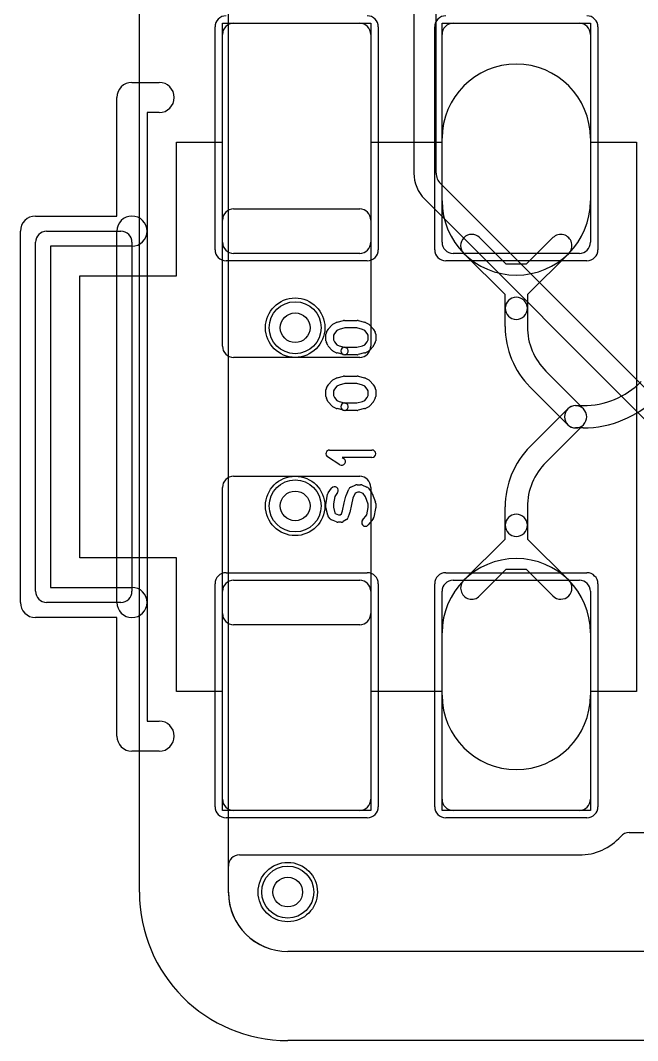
# Model space of a CAD drawing. Extents: x -0.8 to 20.5, y -0.5 to 20.
# Drawn here: x -0.8 to 3.36, y 0 to 6.87 of the extents above; entities that cross this region are included whole.
import ezdxf

# ---------------------------------------------------------------- set-up
doc = ezdxf.new("R2010")
doc.units = 0
for name, color, linetype in [('Hole', 1, 'CONTINUOUS'), ('L1', 3, 'CONTINUOUS'), ('L2', 3, 'CONTINUOUS'), ('L3', 3, 'CONTINUOUS'), ('L4', 3, 'CONTINUOUS'), ('MetalMask-A', 176, 'CONTINUOUS'), ('Outline', 7, 'CONTINUOUS'), ('PartsArea-A', 111, 'CONTINUOUS'), ('PartsSilk-A', 221, 'CONTINUOUS'), ('Resist-A', 2, 'CONTINUOUS'), ('Resist-B', 2, 'CONTINUOUS')]:
    doc.layers.add(name, color=color, linetype=linetype)

msp = doc.modelspace()

# ---------------------------------------------------------------- linework, layer by layer
at = {"layer": 'Hole'}
for centre in [(1.05, 4.8), (1.05, 3.6), (1, 1)]:
    msp.add_circle(centre, 0.1, dxfattribs=at)
at = {"layer": 'L1'}
for p, q in [((0.635, 6.85), (1.485, 6.85)), ((2.115, 6.85), (2.965, 6.85)), ((0.56, 5.375), (0.56, 6.775)), ((1.56, 6.775), (1.56, 5.375)), ((2.04, 5.375), (2.04, 6.775)), ((3.04, 6.775), (3.04, 5.375)), ((2.04, 5.65417), (2.04, 6.075)), ((3.04, 6.075), (3.04, 5.65417)), ((0.63497, 5.6), (1.48503, 5.6)), ((0.56, 4.67497), (0.56, 5.52503)), ((1.56, 5.52503), (1.56, 4.67497)), ((2.29295, 5.40625), (2.47062, 5.2292)), ((2.60938, 5.2292), (2.78705, 5.40625)), ((1.485, 5.3), (0.635, 5.3)), ((2.965, 5.3), (2.115, 5.3)), ((2.465, 5.02302), (2.18707, 5.29999)), ((2.89293, 5.29999), (2.615, 5.02302)), ((2.47062, 5.2292), (2.60938, 5.2292)), ((2.465, 4.93064), (2.465, 5.02302)), ((2.615, 5.02302), (2.615, 4.93064)), ((2.465, 4.80711), (2.465, 4.93064)), ((2.615, 4.93064), (2.615, 4.80711)), ((1.48503, 4.6), (0.63497, 4.6)), ((2.73948, 4.50659), (2.99303, 4.25303)), ((2.88697, 4.14697), (2.63342, 4.40052)), ((2.94, 4.275), (2.99001, 4.275)), ((2.63341, 3.99949), (2.88697, 4.25303)), ((2.99303, 4.14697), (2.73948, 3.89342)), ((2.99001, 4.125), (2.94, 4.125)), ((0.63497, 3.8), (1.48503, 3.8)), ((0.56, 2.87497), (0.56, 3.72503)), ((1.56, 3.72503), (1.56, 2.87497)), ((2.465, 3.46936), (2.465, 3.59289)), ((2.615, 3.59289), (2.615, 3.46936)), ((2.465, 3.37698), (2.465, 3.46936)), ((2.615, 3.46936), (2.615, 3.37698)), ((2.18707, 3.10001), (2.465, 3.37698)), ((2.615, 3.37698), (2.89293, 3.10001)), ((2.47062, 3.1708), (2.29295, 2.99375)), ((2.60938, 3.1708), (2.47062, 3.1708)), ((2.78705, 2.99375), (2.60938, 3.1708)), ((0.635, 3.1), (1.485, 3.1)), ((2.115, 3.1), (2.965, 3.1)), ((0.56, 1.625), (0.56, 3.025)), ((1.56, 3.025), (1.56, 1.625)), ((2.04, 1.625), (2.04, 3.025)), ((3.04, 3.025), (3.04, 1.625)), ((1.48503, 2.8), (0.63497, 2.8)), ((2.04, 2.325), (2.04, 2.74583)), ((3.04, 2.74583), (3.04, 2.325)), ((1.485, 1.55), (0.635, 1.55)), ((2.965, 1.55), (2.115, 1.55)), ((3.30045, 1.4), (4.88774, 1.4)), ((0.67497, 1.24996), (2.965, 1.24996)), ((0.6, 1), (0.6, 1.17499)), ((13.83246, 0.6), (1, 0.6))]:
    msp.add_line(p, q, dxfattribs=at)
for centre in [(1.05, 4.8), (1.05, 3.6), (1, 1)]:
    msp.add_circle(centre, 0.2, dxfattribs=at)
for centre, radius, start, end in [((0.635, 6.775), 0.075, 90, 180), ((1.485, 6.775), 0.075, 0, 90), ((2.115, 6.775), 0.075, 90, 180), ((2.965, 6.775), 0.075, 0, 90), ((2.54, 6.075), 0.5, 0, 180), ((2.54, 5.65417), 0.5, 180, 0), ((0.63497, 5.52503), 0.07497, 90, 180), ((1.48503, 5.52503), 0.07497, 0, 90), ((2.24001, 5.35312), 0.075, 45.102632, -134.900512), ((2.83999, 5.35312), 0.075, -45.102632, 134.900512), ((0.635, 5.375), 0.075, 180, -90), ((1.485, 5.375), 0.075, -90, 0), ((2.115, 5.375), 0.075, 180, -90), ((2.965, 5.375), 0.075, -90, 0), ((2.54, 4.93064), 0.075, 0, 180), ((2.54, 4.93064), 0.075, 180, 0), ((3.04, 4.80711), 0.575, 180, -134.999295), ((3.04, 4.80711), 0.425, 180, -135), ((0.63497, 4.67497), 0.07497, 180, -90), ((1.48503, 4.67497), 0.07497, -90, 0), ((2.99001, 4.82768), 0.55268, -90, -45.000733), ((2.99001, 4.82768), 0.70268, -90, -45.001153), ((2.94, 4.2), 0.075, 90, -90), ((2.94, 4.2), 0.075, -45, 135), ((2.94, 4.2), 0.075, -135, 45), ((3.04, 3.5929), 0.575, 135, -179.999004), ((3.04, 3.5929), 0.425, 135, -179.998652), ((0.63497, 3.72503), 0.07497, 90, 180), ((1.48503, 3.72503), 0.07497, 0, 90), ((2.54, 3.46936), 0.075, 0, 180), ((2.54, 3.46936), 0.075, 180, 0), ((2.54, 2.74583), 0.5, 0, 180), ((0.635, 3.025), 0.075, 90, 180), ((1.485, 3.025), 0.075, 0, 90), ((2.115, 3.025), 0.075, 90, 180), ((2.24001, 3.04688), 0.075, 134.897368, -45.099488), ((2.83999, 3.04688), 0.075, -134.897368, 45.099488), ((2.965, 3.025), 0.075, 0, 90), ((0.63497, 2.87497), 0.07497, 180, -90), ((1.48503, 2.87497), 0.07497, -90, 0), ((2.54, 2.325), 0.5, 180, 0), ((0.635, 1.625), 0.075, 180, -90), ((1.485, 1.625), 0.075, -90, 0), ((2.115, 1.625), 0.075, 180, -90), ((2.965, 1.625), 0.075, -90, 0), ((2.965, 1.62501), 0.37505, -90, -41.907953), ((3.30045, 1.32503), 0.07497, 90, 138.709826), ((0.67497, 1.17499), 0.07497, 90, 180), ((1, 1), 0.4, 180, -90)]:
    msp.add_arc(centre, radius, start, end, dxfattribs=at)
at = {"layer": 'L2'}
for p, q in [((0.60004, 0.9949), (0.60004, 14.53823)), ((13.83246, 0.6), (1, 0.6))]:
    msp.add_line(p, q, dxfattribs=at)
for centre in [(1.05, 4.8), (1.05, 3.6), (1, 1)]:
    msp.add_circle(centre, 0.2, dxfattribs=at)
for centre, radius, start, end in [((0.67501, 0.9949), 0.07497, 180, -179.136348), ((1, 1), 0.4, -179.107579, -90)]:
    msp.add_arc(centre, radius, start, end, dxfattribs=at)
at = {"layer": 'L3'}
for p, q in [((0.60004, 0.9949), (0.60004, 14.53823)), ((2, 5.84142), (2, 7.70858)), ((1.84996, 7.65679), (1.84996, 5.84141)), ((4.428, 3.372), (2.02929, 5.77071)), ((1.9232, 5.6646), (4.35851, 3.22929)), ((13.83246, 0.6), (1, 0.6))]:
    msp.add_line(p, q, dxfattribs=at)
for centre in [(1.05, 4.8), (1.05, 3.6), (1, 1)]:
    msp.add_circle(centre, 0.2, dxfattribs=at)
for centre, radius, start, end in [((2.1, 5.84141), 0.25004, 180, -134.99838), ((2.1, 5.84142), 0.1, 180, -135), ((0.67501, 0.9949), 0.07497, 180, -179.136348), ((1, 1), 0.4, -179.107579, -90)]:
    msp.add_arc(centre, radius, start, end, dxfattribs=at)
at = {"layer": 'L4'}
for p, q in [((0.60004, 1.00004), (0.60004, 14.53823)), ((13.83249, 0.60004), (1.00004, 0.60004))]:
    msp.add_line(p, q, dxfattribs=at)
for centre in [(1.05, 4.8), (1.05, 3.6), (1, 1)]:
    msp.add_circle(centre, 0.2, dxfattribs=at)
msp.add_arc((1.00004, 1.00004), 0.4, 180, -90, dxfattribs=at)
at = {"layer": 'MetalMask-A'}
for p, q in [((0.635, 6.85), (1.485, 6.85)), ((2.115, 6.85), (2.965, 6.85)), ((0.56, 5.375), (0.56, 6.775)), ((1.56, 6.775), (1.56, 5.375)), ((2.04, 5.375), (2.04, 6.775)), ((3.04, 6.775), (3.04, 5.375)), ((1.485, 5.3), (0.635, 5.3)), ((2.965, 5.3), (2.115, 5.3)), ((0.635, 3.1), (1.485, 3.1)), ((2.115, 3.1), (2.965, 3.1)), ((0.56, 1.625), (0.56, 3.025)), ((1.56, 3.025), (1.56, 1.625)), ((2.04, 1.625), (2.04, 3.025)), ((3.04, 3.025), (3.04, 1.625)), ((1.485, 1.55), (0.635, 1.55)), ((2.965, 1.55), (2.115, 1.55))]:
    msp.add_line(p, q, dxfattribs=at)
for centre, start, end in [((0.635, 6.775), 90, 180), ((1.485, 6.775), 0, 90), ((2.115, 6.775), 90, 180), ((2.965, 6.775), 0, 90), ((0.635, 5.375), 180, -90), ((1.485, 5.375), -90, 0), ((2.115, 5.375), 180, -90), ((2.965, 5.375), -90, 0), ((0.635, 3.025), 90, 180), ((1.485, 3.025), 0, 90), ((2.115, 3.025), 90, 180), ((2.965, 3.025), 0, 90), ((0.635, 1.625), 180, -90), ((1.485, 1.625), -90, 0), ((2.115, 1.625), 180, -90), ((2.965, 1.625), -90, 0)]:
    msp.add_arc(centre, 0.075, start, end, dxfattribs=at)
at = {"layer": 'Outline'}
for p, q in [((0, 1), (0, 15)), ((14.25, 0), (1, 0))]:
    msp.add_line(p, q, dxfattribs=at)
msp.add_arc((1, 1), 1, 180, -90, dxfattribs=at)
at = {"layer": 'PartsArea-A'}
for p, q in [((0.56, 6.05), (0.56, 6.85)), ((0.56, 6.85), (1.56, 6.85)), ((1.56, 6.85), (1.56, 6.05)), ((2.04, 6.05), (2.04, 6.85)), ((2.04, 6.85), (3.04, 6.85)), ((3.04, 6.85), (3.04, 6.05)), ((0.25, 5.15), (0.25, 6.05)), ((0.25, 6.05), (0.56, 6.05)), ((1.56, 6.05), (2.04, 6.05)), ((3.04, 6.05), (3.35, 6.05)), ((3.35, 6.05), (3.35, 2.35)), ((-0.4, 3.25), (-0.4, 5.15)), ((-0.4, 5.15), (0.25, 5.15)), ((0.25, 3.25), (-0.4, 3.25)), ((0.25, 2.35), (0.25, 3.25)), ((0.56, 2.35), (0.25, 2.35)), ((0.56, 1.55), (0.56, 2.35)), ((2.04, 2.35), (1.56, 2.35)), ((1.56, 2.35), (1.56, 1.55)), ((2.04, 1.55), (2.04, 2.35)), ((3.35, 2.35), (3.04, 2.35)), ((3.04, 2.35), (3.04, 1.55)), ((1.56, 1.55), (0.56, 1.55)), ((3.04, 1.55), (2.04, 1.55))]:
    msp.add_line(p, q, dxfattribs=at)
at = {"layer": 'PartsSilk-A'}
for p, q in [((-0.05, 6.4516), (0.1334, 6.4516)), ((-0.1516, 5.5516), (-0.1516, 6.35)), ((0.1334, 6.2484), (0.0516, 6.2484)), ((0.0516, 6.2484), (0.0516, 5.45)), ((-0.7, 5.5516), (-0.1516, 5.5516)), ((-0.8016, 2.95), (-0.8016, 5.45)), ((-0.625, 5.45), (-0.125, 5.45)), ((-0.1516, 2.95), (-0.1516, 5.45)), ((0.0516, 5.45), (0.0516, 2.95)), ((-0.7, 3.025), (-0.7, 5.375)), ((-0.05, 5.375), (-0.05, 3.025)), ((-0.05, 5.3484), (-0.5984, 5.3484)), ((-0.5984, 5.3484), (-0.5984, 3.0516)), ((1.27483, 4.793), (1.29705, 4.818)), ((1.30456, 4.82375), (1.32678, 4.83486)), ((1.3319, 4.83675), (1.37635, 4.84786)), ((1.38241, 4.84861), (1.46759, 4.84861)), ((1.47365, 4.84786), (1.5181, 4.83675)), ((1.52322, 4.83486), (1.54544, 4.82375)), ((1.55295, 4.818), (1.57517, 4.793)), ((1.25741, 4.7125), (1.25741, 4.75694)), ((1.2607, 4.76934), (1.27181, 4.78879)), ((1.31394, 4.76173), (1.30741, 4.7503)), ((1.30741, 4.7503), (1.30741, 4.7184)), ((1.33123, 4.78118), (1.31394, 4.76173)), ((1.34669, 4.78891), (1.33123, 4.78118)), ((1.38549, 4.79861), (1.34669, 4.78891)), ((1.46451, 4.79861), (1.38549, 4.79861)), ((1.50331, 4.78891), (1.46451, 4.79861)), ((1.51877, 4.78118), (1.50331, 4.78891)), ((1.53606, 4.76173), (1.51877, 4.78118)), ((1.54259, 4.7503), (1.53606, 4.76173)), ((1.54259, 4.7184), (1.54259, 4.7503)), ((1.57819, 4.78879), (1.5893, 4.76934)), ((1.59259, 4.75694), (1.59259, 4.7125)), ((1.27116, 4.6791), (1.26005, 4.70132)), ((1.29705, 4.64867), (1.27483, 4.67367)), ((1.30741, 4.7184), (1.3144, 4.70442)), ((1.3144, 4.70442), (1.33123, 4.68549)), ((1.33123, 4.68549), (1.34669, 4.67776)), ((1.34669, 4.67776), (1.38847, 4.66731)), ((1.46451, 4.66806), (1.50331, 4.67776)), ((1.50331, 4.67776), (1.51877, 4.68549)), ((1.51877, 4.68549), (1.5356, 4.70442)), ((1.5356, 4.70442), (1.54259, 4.7184)), ((1.57517, 4.67367), (1.55295, 4.64867)), ((1.58995, 4.70132), (1.57884, 4.6791)), ((1.32678, 4.63181), (1.30456, 4.64292)), ((1.37635, 4.61881), (1.3319, 4.62992)), ((1.38241, 4.66806), (1.46451, 4.66806)), ((1.46759, 4.61806), (1.38241, 4.61806)), ((1.5181, 4.62992), (1.47365, 4.61881)), ((1.54544, 4.64292), (1.52322, 4.63181)), ((1.3319, 4.46175), (1.37635, 4.47286)), ((1.38241, 4.47361), (1.46759, 4.47361)), ((1.47365, 4.47286), (1.5181, 4.46175)), ((1.2607, 4.39434), (1.27181, 4.41379)), ((1.27483, 4.418), (1.29705, 4.443)), ((1.30456, 4.44875), (1.32678, 4.45986)), ((1.33123, 4.40618), (1.31394, 4.38673)), ((1.34669, 4.41391), (1.33123, 4.40618)), ((1.38549, 4.42361), (1.34669, 4.41391)), ((1.46451, 4.42361), (1.38549, 4.42361)), ((1.50331, 4.41391), (1.46451, 4.42361)), ((1.51877, 4.40618), (1.50331, 4.41391)), ((1.53606, 4.38673), (1.51877, 4.40618)), ((1.52322, 4.45986), (1.54544, 4.44875)), ((1.55295, 4.443), (1.57517, 4.418)), ((1.57819, 4.41379), (1.5893, 4.39434)), ((1.25741, 4.3375), (1.25741, 4.38194)), ((1.31394, 4.38673), (1.30741, 4.3753)), ((1.30741, 4.3753), (1.30741, 4.3434)), ((1.30741, 4.3434), (1.3144, 4.32942)), ((1.3144, 4.32942), (1.33123, 4.31049)), ((1.51877, 4.31049), (1.5356, 4.32942)), ((1.5356, 4.32942), (1.54259, 4.3434)), ((1.54259, 4.3753), (1.53606, 4.38673)), ((1.54259, 4.3434), (1.54259, 4.3753)), ((1.59259, 4.38194), (1.59259, 4.3375)), ((1.27116, 4.3041), (1.26005, 4.32632)), ((1.29705, 4.27367), (1.27483, 4.29867)), ((1.32678, 4.25681), (1.30456, 4.26792)), ((1.33123, 4.31049), (1.34669, 4.30276)), ((1.34669, 4.30276), (1.38847, 4.29231)), ((1.38241, 4.29306), (1.46451, 4.29306)), ((1.46451, 4.29306), (1.50331, 4.30276)), ((1.50331, 4.30276), (1.51877, 4.31049)), ((1.54544, 4.26792), (1.52322, 4.25681)), ((1.57517, 4.29867), (1.55295, 4.27367)), ((1.58995, 4.32632), (1.57884, 4.3041)), ((1.37635, 4.24381), (1.3319, 4.25492)), ((1.46759, 4.24306), (1.38241, 4.24306)), ((1.5181, 4.25492), (1.47365, 4.24381)), ((1.3503, 3.87763), (1.26882, 3.93041)), ((1.28241, 3.97639), (1.56759, 3.97639)), ((1.56759, 3.92639), (1.36699, 3.92639)), ((1.36699, 3.92639), (1.37748, 3.91959)), ((1.2733, 3.68831), (1.29552, 3.71887)), ((1.39266, 3.66934), (1.41118, 3.71379)), ((1.42464, 3.72725), (1.45797, 3.74114)), ((1.46759, 3.74306), (1.48981, 3.74306)), ((1.49942, 3.74114), (1.53276, 3.72725)), ((1.54337, 3.71887), (1.56559, 3.68831)), ((1.25785, 3.61996), (1.26896, 3.67829)), ((1.31703, 3.66343), (1.30741, 3.61292)), ((1.33596, 3.68947), (1.31703, 3.66343)), ((1.38038, 3.62134), (1.39149, 3.66578)), ((1.43954, 3.65184), (1.42903, 3.60979)), ((1.45338, 3.68505), (1.43954, 3.65184)), ((1.47259, 3.69306), (1.45338, 3.68505)), ((1.48481, 3.69306), (1.47259, 3.69306)), ((1.50706, 3.68379), (1.48481, 3.69306)), ((1.52319, 3.6616), (1.50706, 3.68379)), ((1.54259, 3.61068), (1.52319, 3.6616)), ((1.56873, 3.68251), (1.59095, 3.62418)), ((1.25741, 3.5875), (1.25741, 3.61528)), ((1.26927, 3.537), (1.25816, 3.58144)), ((1.30741, 3.61292), (1.30741, 3.59058)), ((1.30741, 3.59058), (1.31645, 3.55442)), ((1.36938, 3.56648), (1.38012, 3.62018)), ((1.42903, 3.60979), (1.41803, 3.55482)), ((1.53308, 3.53994), (1.54259, 3.58986)), ((1.54259, 3.58986), (1.54259, 3.61068)), ((1.59215, 3.58282), (1.58104, 3.52449)), ((1.59259, 3.61528), (1.59259, 3.5875)), ((1.28511, 3.51355), (1.274, 3.52744)), ((1.32834, 3.4922), (1.29501, 3.50609)), ((1.31645, 3.55442), (1.32016, 3.54978)), ((1.32016, 3.54978), (1.34296, 3.54028)), ((1.34296, 3.54028), (1.35302, 3.54028)), ((1.35302, 3.54028), (1.36186, 3.54581)), ((1.36186, 3.54581), (1.36938, 3.56648)), ((1.39566, 3.50797), (1.37344, 3.49408)), ((1.41701, 3.55118), (1.4059, 3.52063)), ((1.50363, 3.50312), (1.53308, 3.53994)), ((1.576, 3.51355), (1.54267, 3.47188)), ((1.36019, 3.49028), (1.33796, 3.49028)), ((-0.5984, 3.0516), (-0.05, 3.0516)), ((-0.125, 2.95), (-0.625, 2.95)), ((0.0516, 2.95), (0.0516, 2.1516)), ((-0.1516, 2.8484), (-0.7, 2.8484)), ((-0.1516, 2.05), (-0.1516, 2.8484)), ((0.0516, 2.1516), (0.1334, 2.1516)), ((0.1334, 1.9484), (-0.05, 1.9484))]:
    msp.add_line(p, q, dxfattribs=at)
for centre, radius, start, end in [((-0.05, 6.35), 0.1016, 90, 180), ((0.1334, 6.35), 0.1016, -90, 90), ((-0.7, 5.45), 0.1016, 90, 180), ((-0.05, 5.45), 0.1016, 0, 180), ((-0.625, 5.375), 0.075, 90, 180), ((-0.125, 5.375), 0.075, 0, 90), ((-0.05, 5.45), 0.1016, -90, 0), ((1.31574, 4.80139), 0.025, 116.565051, 138.37217), ((1.33796, 4.8125), 0.025, 104.030684, 116.565051), ((1.38241, 4.82361), 0.025, 90, 104.030684), ((1.46759, 4.82361), 0.025, 75.969316, 90), ((1.51204, 4.8125), 0.025, 63.434949, 75.969316), ((1.53426, 4.80139), 0.025, 41.627831, 63.434949), ((1.28241, 4.75694), 0.025, 150.266489, 180), ((1.29352, 4.77639), 0.025, 138.372169, 150.266489), ((1.55648, 4.77639), 0.025, 29.733511, 41.62783), ((1.56759, 4.75694), 0.025, 0, 29.733511), ((1.28241, 4.7125), 0.025, 180, -153.434949), ((1.29352, 4.69028), 0.025, -153.434949, -138.37217), ((1.55648, 4.69028), 0.025, -41.627831, -26.565051), ((1.56759, 4.7125), 0.025, -26.565051, 0), ((1.31574, 4.66528), 0.025, -138.372169, -116.565051), ((1.33796, 4.65417), 0.025, -116.565051, -104.030684), ((1.38241, 4.64306), 0.025, 90, -90), ((1.38241, 4.64306), 0.025, -104.030684, 75.96679), ((1.46759, 4.64306), 0.025, -90, -75.969316), ((1.51204, 4.65417), 0.025, -75.969316, -63.434949), ((1.53426, 4.66528), 0.025, -63.434949, -41.62783), ((1.38241, 4.44861), 0.025, 90, 104.030684), ((1.46759, 4.44861), 0.025, 75.969316, 90), ((1.29352, 4.40139), 0.025, 138.372169, 150.266489), ((1.31574, 4.42639), 0.025, 116.565051, 138.37217), ((1.33796, 4.4375), 0.025, 104.030684, 116.565051), ((1.51204, 4.4375), 0.025, 63.434949, 75.969316), ((1.53426, 4.42639), 0.025, 41.627831, 63.434949), ((1.55648, 4.40139), 0.025, 29.733511, 41.62783), ((1.28241, 4.38194), 0.025, 150.266489, 180), ((1.28241, 4.3375), 0.025, 180, -153.434949), ((1.56759, 4.38194), 0.025, 0, 29.733511), ((1.56759, 4.3375), 0.025, -26.565051, 0), ((1.29352, 4.31528), 0.025, -153.434949, -138.37217), ((1.31574, 4.29028), 0.025, -138.372169, -116.565051), ((1.38241, 4.26806), 0.025, 90, -90), ((1.38241, 4.26806), 0.025, -104.030684, 75.96679), ((1.53426, 4.29028), 0.025, -63.434949, -41.62783), ((1.55648, 4.31528), 0.025, -41.627831, -26.565051), ((1.33796, 4.27917), 0.025, -116.565051, -104.030684), ((1.46759, 4.26806), 0.025, -90, -75.969316), ((1.51204, 4.27917), 0.025, -75.969316, -63.434949), ((1.28241, 3.95139), 0.025, 90, -122.933807), ((1.36389, 3.89861), 0.025, -122.933543, 57.066193), ((1.56759, 3.95139), 0.025, -90, 90), ((1.31574, 3.70417), 0.025, -36.017263, 143.979316), ((1.43426, 3.70417), 0.025, 112.626915, 157.38105), ((1.46759, 3.71806), 0.025, 90, 112.623527), ((1.48981, 3.71806), 0.025, 67.394238, 90), ((1.52315, 3.70417), 0.025, 36.017263, 67.382576), ((1.29352, 3.67361), 0.025, 143.982737, 169.211414), ((1.41574, 3.65972), 0.025, 157.373085, 165.963757), ((1.54537, 3.67361), 0.025, 20.856498, 36.020684), ((1.28241, 3.61528), 0.025, 169.211414, 180), ((1.28241, 3.5875), 0.025, 180, -165.969316), ((1.40463, 3.61528), 0.025, 165.969316, 168.692051), ((1.56759, 3.61528), 0.025, 0, 20.853641), ((1.56759, 3.5875), 0.025, -10.788586, 0), ((1.29352, 3.54306), 0.025, -165.969316, -141.333033), ((1.30463, 3.52917), 0.025, -141.333033, -112.626915), ((1.38241, 3.52917), 0.025, -57.994617, -19.97919), ((1.39352, 3.55972), 0.025, -19.97919, -11.305437), ((1.55648, 3.52917), 0.025, -38.666967, -10.783847), ((1.33796, 3.51528), 0.025, -112.626915, -90), ((1.36019, 3.51528), 0.025, -90, -57.994617), ((1.52315, 3.4875), 0.025, 141.333033, -38.654777), ((-0.625, 3.025), 0.075, 180, -90), ((-0.125, 3.025), 0.075, -90, 0), ((-0.05, 2.95), 0.1016, 0, 90), ((-0.7, 2.95), 0.1016, 180, -90), ((-0.05, 2.95), 0.1016, 180, 0), ((0.1334, 2.05), 0.1016, -90, 90), ((-0.05, 2.05), 0.1016, 180, -90)]:
    msp.add_arc(centre, radius, start, end, dxfattribs=at)
at = {"layer": 'Resist-A'}
for p, q in [((0.51, 5.325), (0.51, 6.825)), ((1.61, 6.825), (1.61, 5.325)), ((1.99, 5.325), (1.99, 6.825)), ((3.09, 6.825), (3.09, 5.325)), ((1.535, 5.25), (0.585, 5.25)), ((3.015, 5.25), (2.065, 5.25)), ((0.585, 3.15), (1.535, 3.15)), ((2.065, 3.15), (3.015, 3.15)), ((0.51, 1.575), (0.51, 3.075)), ((1.61, 3.075), (1.61, 1.575)), ((1.99, 1.575), (1.99, 3.075)), ((3.09, 3.075), (3.09, 1.575)), ((1.535, 1.5), (0.585, 1.5)), ((3.015, 1.5), (2.065, 1.5))]:
    msp.add_line(p, q, dxfattribs=at)
for centre in [(1.05, 4.8), (1.05, 3.6), (1, 1)]:
    msp.add_circle(centre, 0.175, dxfattribs=at)
for centre, start, end in [((0.585, 6.825), 90, 180), ((1.535, 6.825), 0, 90), ((2.065, 6.825), 90, 180), ((3.015, 6.825), 0, 90), ((0.585, 5.325), 180, -90), ((1.535, 5.325), -90, 0), ((2.065, 5.325), 180, -90), ((3.015, 5.325), -90, 0), ((0.585, 3.075), 90, 180), ((1.535, 3.075), 0, 90), ((2.065, 3.075), 90, 180), ((3.015, 3.075), 0, 90), ((0.585, 1.575), 180, -90), ((1.535, 1.575), -90, 0), ((2.065, 1.575), 180, -90), ((3.015, 1.575), -90, 0)]:
    msp.add_arc(centre, 0.075, start, end, dxfattribs=at)
at = {"layer": 'Resist-B'}
for centre in [(1.05, 4.8), (1.05, 3.6), (1, 1)]:
    msp.add_circle(centre, 0.175, dxfattribs=at)

doc.saveas('drawing.dxf')
